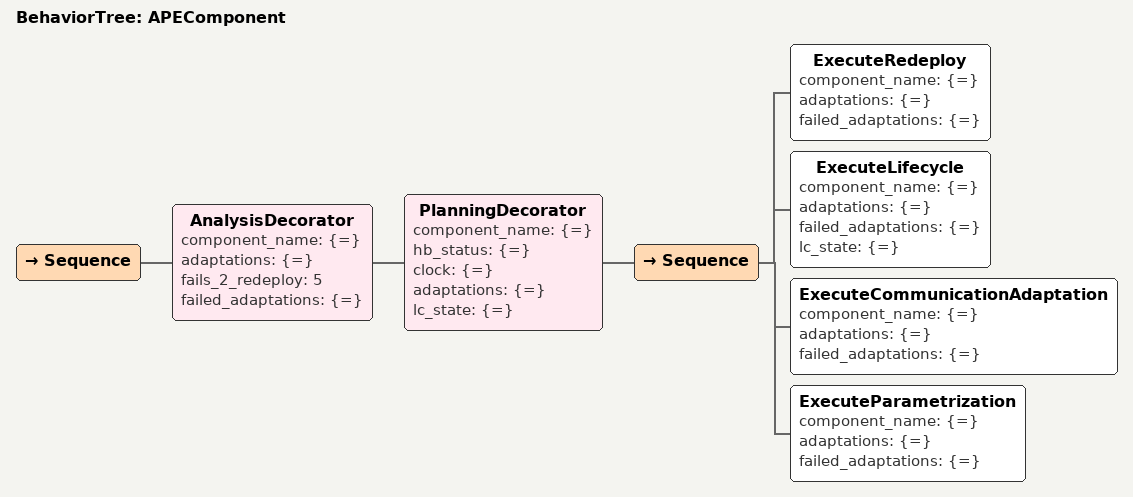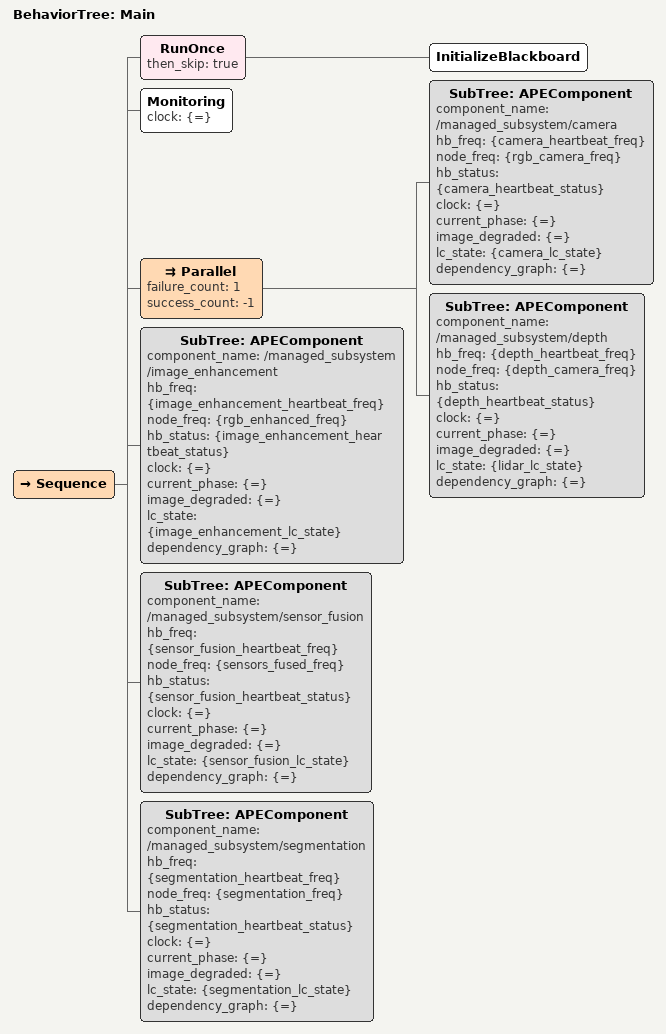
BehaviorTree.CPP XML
<?xml version="1.0" encoding="UTF-8"?>
<root BTCPP_format="4"
      main_tree_to_execute="Main">
  <BehaviorTree ID="APEComponent">
    <Sequence>
      <AnalysisDecorator component_name="{=}"
                         adaptations="{=}"
                         fails_2_redeploy="5"
                         failed_adaptations="{=}">
        <PlanningDecorator component_name="{=}"
                           hb_status="{=}"
                           clock="{=}"
                           adaptations="{=}"
                           lc_state="{=}">
          <Sequence>
            <ExecuteRedeploy component_name="{=}"
                             adaptations="{=}"
                             failed_adaptations="{=}"/>
            <ExecuteLifecycle component_name="{=}"
                              adaptations="{=}"
                              failed_adaptations="{=}"
                              lc_state="{=}"/>
            <ExecuteCommunicationAdaptation component_name="{=}"
                                            adaptations="{=}"
                                            failed_adaptations="{=}"/>
            <ExecuteParametrization component_name="{=}"
                                    adaptations="{=}"
                                    failed_adaptations="{=}"/>
          </Sequence>
        </PlanningDecorator>
      </AnalysisDecorator>
    </Sequence>
  </BehaviorTree>

  <BehaviorTree ID="Main">
    <Sequence>
      <RunOnce then_skip="true">
        <InitializeBlackboard/>
      </RunOnce>
      <Monitoring clock="{=}"/>
      <Parallel failure_count="1"
                success_count="-1">
        <SubTree ID="APEComponent"
                 component_name="/managed_subsystem/camera"
                 hb_freq="{camera_heartbeat_freq}"
                 node_freq="{rgb_camera_freq}"
                 hb_status="{camera_heartbeat_status}"
                 clock="{=}"
                 current_phase="{=}"
                 image_degraded="{=}"
                 lc_state="{camera_lc_state}"
                 dependency_graph="{=}"/>
        <SubTree ID="APEComponent"
                 component_name="/managed_subsystem/depth"
                 hb_freq="{depth_heartbeat_freq}"
                 node_freq="{depth_camera_freq}"
                 hb_status="{depth_heartbeat_status}"
                 clock="{=}"
                 current_phase="{=}"
                 image_degraded="{=}"
                 lc_state="{lidar_lc_state}"
                 dependency_graph="{=}"/>
      </Parallel>
      <SubTree ID="APEComponent"
               component_name="/managed_subsystem/image_enhancement"
               hb_freq="{image_enhancement_heartbeat_freq}"
               node_freq="{rgb_enhanced_freq}"
               hb_status="{image_enhancement_heartbeat_status}"
               clock="{=}"
               current_phase="{=}"
               image_degraded="{=}"
               lc_state="{image_enhancement_lc_state}"
               dependency_graph="{=}"/>
      <SubTree ID="APEComponent"
               component_name="/managed_subsystem/sensor_fusion"
               hb_freq="{sensor_fusion_heartbeat_freq}"
               node_freq="{sensors_fused_freq}"
               hb_status="{sensor_fusion_heartbeat_status}"
               clock="{=}"
               current_phase="{=}"
               image_degraded="{=}"
               lc_state="{sensor_fusion_lc_state}"
               dependency_graph="{=}"/>
      <SubTree ID="APEComponent"
               component_name="/managed_subsystem/segmentation"
               hb_freq="{segmentation_heartbeat_freq}"
               node_freq="{segmentation_freq}"
               hb_status="{segmentation_heartbeat_status}"
               clock="{=}"
               current_phase="{=}"
               image_degraded="{=}"
               lc_state="{segmentation_lc_state}"
               dependency_graph="{=}"/>
    </Sequence>
  </BehaviorTree>

</root>
